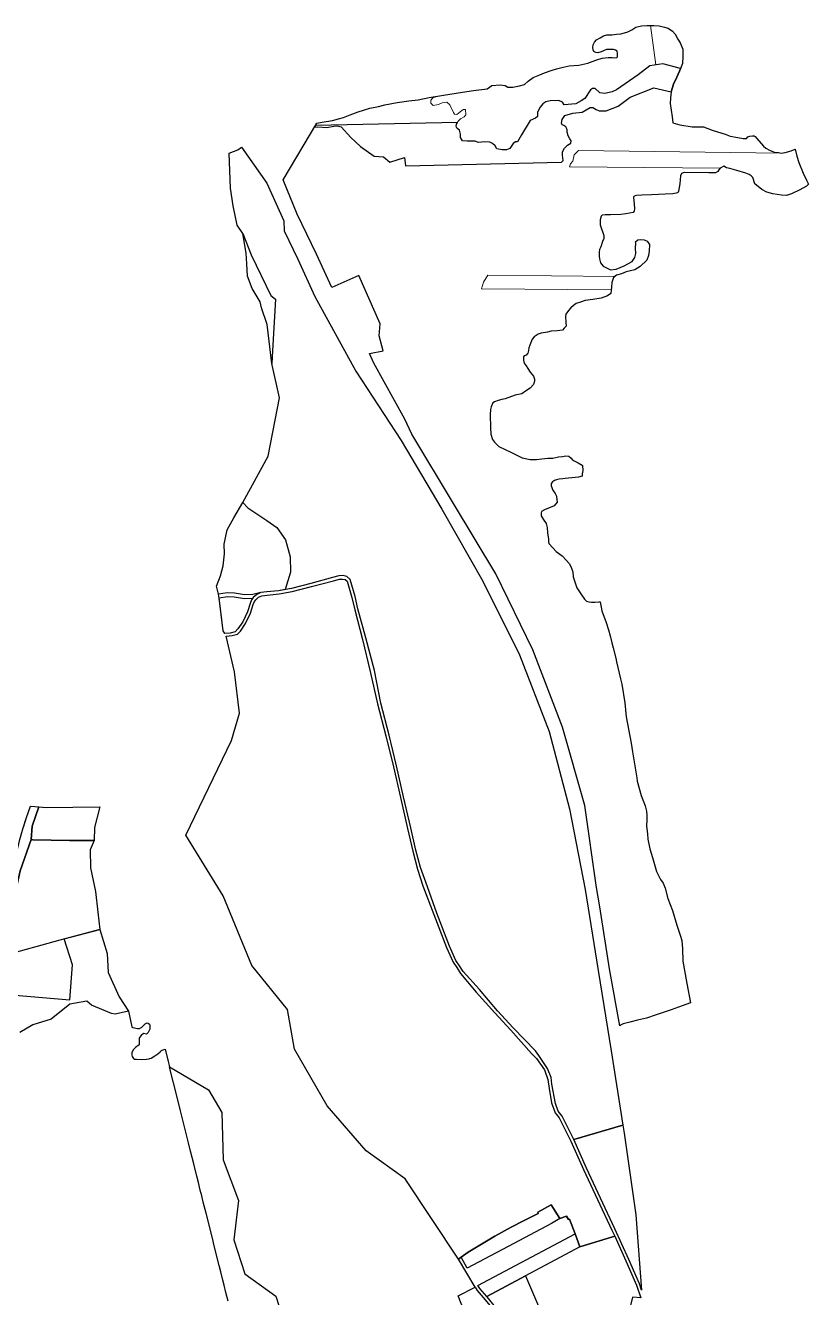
# Model space of a CAD drawing. Header units: inches. Extents: x 574087 to 581218, y 394959 to 403549.
# Drawn here: x 578654 to 579605, y 402005 to 403549 of the extents above; entities that cross this region are included whole.
import ezdxf

# ---------------------------------------------------------------- set-up
doc = ezdxf.new("R2010")
doc.units = ezdxf.units.IN
doc.header["$MEASUREMENT"] = 0
for name, color, linetype in [('ALTE_TERNURI_DISPONIBILE_P', 7, 'Continuous'), ('DOMENIU PRIVAT AL COMUNEI', 7, 'Continuous'), ('RETROCEDATA PV', 7, 'Continuous'), ('SECTOR_CADASTRAL', 7, 'Continuous')]:
    doc.layers.add(name, color=color, linetype=linetype)
doc.layers.add('SUPRAFATA VALIDATA SI NEPUSA IN POSESIE', color=1, linetype='Continuous', lineweight=0)

msp = doc.modelspace()

# ---------------------------------------------------------------- linework, layer by layer
at = {"layer": 'ALTE_TERNURI_DISPONIBILE_P', "color": 4, "linetype": 'Continuous', "lineweight": 25}
msp.add_lwpolyline([(578900, 402000.3), (578897.4, 402010.7), (578897.4, 402010.7), (578895.2, 402019.5), (578895.2, 402019.5), (578893.7, 402025.5), (578893.7, 402025.5), (578891.1, 402035.9), (578891.1, 402035.9), (578889.2, 402043.3), (578889.2, 402043.3), (578883.2, 402067.4), (578883.2, 402067.4), (578880.9, 402076.5), (578880.9, 402076.5), (578873.4, 402106.8), (578873.4, 402106.8), (578869.9, 402120.5), (578869.9, 402120.5), (578868, 402128.2), (578868, 402128.2), (578866.3, 402134.8), (578866.3, 402134.8), (578864, 402144.1), (578864, 402144.1), (578862.1, 402151.8), (578862.1, 402151.8), (578858.4, 402166.7), (578858.4, 402166.7), (578854.5, 402182.3), (578854.5, 402182.3), (578851.9, 402192.5), (578851.9, 402192.5), (578842.2, 402231.2), (578842.2, 402231.2), (578839.3, 402243), (578839.3, 402243), (578833.7, 402265.4), (578833.7, 402265.4), (578830.5, 402277.9), (578830.5, 402277.9), (578828.9, 402284.6), (578876.2, 402256.6), (578892.5, 402229.2), (578893.9, 402171.8), (578912.7, 402122.4), (578906.8, 402074.7), (578920.3, 402033.3), (578957.9, 402006.2), (578965.9, 401981.2)], dxfattribs=at)
at = {"layer": 'DOMENIU PRIVAT AL COMUNEI', "color": 2, "linetype": 'Continuous', "lineweight": 25}
for points in [[(578953.2, 403138.5), (578947.4, 403186), (578940.4, 403206.3), (578938.9, 403213.6), (578929.2, 403229.4), (578923.4, 403244.7), (578922.6, 403259.6), (578921.9, 403272.4), (578918, 403296.2), (578927.9, 403270.6), (578952.1, 403220.9), (578957.7, 403216.8), (578954.1, 403154)], [(578939.7, 402860.5), (578930.1, 402858.2), (578920.1, 402857.8), (578907.6, 402859.8), (578898.8, 402860.1), (578888.5, 402858.3), (578886, 402868.2), (578890.6, 402880.9), (578894, 402892.7), (578895.6, 402907.6), (578895.2, 402919.3), (578898.7, 402936.4), (578906.8, 402951), (578918.1, 402969.9), (578924.1, 402963.2), (578947.1, 402947.8), (578959.3, 402939.6), (578969.7, 402924.6), (578975.4, 402903.9), (578975.8, 402885), (578969.2, 402864.1), (578961.3, 402862.7), (578946.9, 402861.4)], [(578896.1, 402810.8), (578893.9, 402813.9), (578889.2, 402853.9), (578889.2, 402853.9), (578899.1, 402855.8), (578907.2, 402855.3), (578919.8, 402853.3), (578930.1, 402853.7), (578928.6, 402851.6), (578926.7, 402847.2), (578923.7, 402836.9), (578917.8, 402824.9), (578912, 402816.3), (578908.4, 402812.9), (578902.7, 402811.3)], [(578625.7, 402419.1), (578616, 402420), (578622.8, 402443.6), (578622.8, 402443.8), (578635.9, 402503.8), (578642, 402538.1), (578647.3, 402560.5), (578651.3, 402575), (578655.3, 402587.3), (578660.2, 402601), (578660.6, 402601), (578670.1, 402600.2), (578666.1, 402588.6), (578662.1, 402576.9), (578660.8, 402560.5), (578647.5, 402522.4), (578637.8, 402478.8), (578630.2, 402447.6)], [(578679.7, 402599.4), (578711.6, 402599.9), (578744.5, 402600.2), (578738, 402575.2), (578737.6, 402559.3), (578707.5, 402559.4), (578662.9, 402560.1), (578660.8, 402560.5), (578662.1, 402576.9), (578666.1, 402588.6), (578670.1, 402600.2)], [(578662.9, 402560.1), (578685.2, 402559.8), (578707.5, 402559.4), (578722.6, 402559.4), (578737.6, 402559.3), (578732.6, 402548), (578733.1, 402526.3), (578739.1, 402497.7), (578742, 402472.3), (578744.2, 402451.4), (578695.7, 402438.6), (578625.7, 402419.1), (578630.2, 402447.6), (578637.8, 402478.8), (578647.5, 402522.4), (578660.8, 402560.5)], [(579179.4, 402006.5), (579199.9, 402017.2), (579202.5, 402013.1), (579212.3, 402001.6), (579223.8, 401987.5), (579230.9, 401982.1), (579244.1, 401972.3), (579255.7, 401960.3), (579270.7, 401942.7), (579279.5, 401922.8), (579286.8, 401899.2), (579288.1, 401884.9), (579297.9, 401864.6), (579305.4, 401854.5), (579228.1, 401815.4), (579223.7, 401831.5), (579222, 401866.7), (579219.1, 401905.9), (579201.8, 401948.6)]]:
    msp.add_lwpolyline(points, close=True, dxfattribs=at)
msp.add_lwpolyline([(578608, 402374.4), (578707.7, 402365.9), (578711.3, 402408.4), (578700.9, 402440), (578744.2, 402451.4), (578753.3, 402422.1), (578754.4, 402399.1), (578767.7, 402369.6), (578779, 402352.2), (578762.8, 402348.5), (578758.4, 402349.5), (578734.2, 402359.7), (578728.7, 402364.5), (578707.9, 402360.7), (578685.3, 402342.5), (578663.1, 402335.6), (578647, 402326.5)], dxfattribs=at)
at = {"layer": 'RETROCEDATA PV', "linetype": 'Continuous', "flags": 128}
msp.add_lwpolyline([(579427.7, 403502.3), (579412, 403499.9), (579397.8, 403489), (579371.7, 403470.7), (579366.2, 403468.3), (579357.3, 403466.4), (579351.5, 403467.3), (579345.7, 403472.5), (579342.5, 403472.4), (579339.9, 403470.7), (579333, 403460.2), (579328.7, 403457.4), (579322.1, 403453.8), (579307.9, 403452.7), (579306.1, 403455.9), (579301.6, 403457.9), (579290.9, 403457.4), (579285.7, 403456.1), (579282.3, 403453.6), (579278.8, 403449.8), (579275.7, 403443.7), (579275.5, 403438.3), (579273.2, 403436.3), (579266.8, 403433.5), (579256.4, 403416.1), (579251.2, 403407.7), (579248.9, 403407.5), (579246, 403405.7), (579241.9, 403399.6), (579237.9, 403398), (579232.8, 403397.9), (579226.1, 403399.1), (579224.1, 403402.8), (579221.2, 403405.7), (579217.8, 403407.3), (579211.6, 403407.8), (579203.7, 403406.8), (579200.1, 403408.4), (579190.3, 403408.3), (579184.4, 403408.8), (579182.3, 403413), (579182.2, 403416.9), (579180.9, 403421.9), (579178, 403424), (579176.9, 403426.3), (579177.2, 403429.1), (579178.5, 403431.3), (579006.2, 403427.5), (579004.9, 403425.4), (579009, 403425.7), (579019.9, 403424.9), (579028.4, 403426.6), (579032.3, 403427), (579037.3, 403426), (579049, 403412.9), (579060.8, 403402.1), (579077.3, 403390.3), (579088.8, 403389.3), (579096.2, 403383.1), (579114.1, 403388.7), (579115.4, 403378.6), (579304.7, 403382.8), (579306.7, 403385), (579306, 403391.5), (579306.1, 403395.4), (579308.3, 403400.1), (579312.1, 403403.7), (579316.3, 403406.2), (579316.6, 403408.7), (579314.8, 403411.2), (579312.9, 403415), (579311.7, 403419.2), (579311.6, 403422.5), (579310.1, 403425.7), (579307.8, 403427.4), (579305.6, 403428.3), (579304.7, 403430.5), (579305.6, 403434.8), (579308.7, 403439.6), (579318.6, 403442.4), (579329.9, 403443.7), (579339.5, 403449.2), (579342.7, 403449.5), (579346.7, 403447), (579350.7, 403445.1), (579358.9, 403445.4), (579373.5, 403450.8), (579388, 403461.8), (579416.9, 403473.4), (579438.1, 403468.5), (579440.8, 403477.5), (579445, 403486.2), (579447.9, 403493.4), (579449.2, 403496.8)], close=True, dxfattribs=at)
at = {"layer": 'SECTOR_CADASTRAL', "color": 174, "linetype": 'Continuous', "lineweight": 25}
for points in [[(579375.7, 402334.6), (579363.2, 402403.6), (579351.3, 402478.9), (579347.2, 402502.4), (579333.1, 402601.8), (579306, 402697), (579269.8, 402791.1), (579225, 402883), (579173.5, 402968.7), (579122.9, 403052.7), (579114.7, 403070.8), (579076.8, 403138.9), (579071.6, 403150.7), (579088.3, 403153.9), (579083.5, 403172.3), (579084.8, 403186.5), (579058.9, 403245.2), (579026, 403230.7), (579007.3, 403271.2), (578983.9, 403319.7), (578966.9, 403361.5), (579007.9, 403430.5), (579014.4, 403431.5), (579026.7, 403433.5), (579034.2, 403435.7), (579040.2, 403437.1), (579048.2, 403440.4), (579057.8, 403444.2), (579064.4, 403446.1), (579072.2, 403448.4), (579082.6, 403450.6), (579090.2, 403452.7), (579105.4, 403455.3), (579119.4, 403457.4), (579130.6, 403458.8), (579144.1, 403461.4), (579161.4, 403464.4), (579184.5, 403467.9), (579197.9, 403470), (579214.7, 403472), (579220.2, 403476.1), (579230.3, 403476.7), (579236.3, 403475.9), (579239.7, 403474.1), (579245.9, 403474.1), (579254, 403475.6), (579259.7, 403477.3), (579264.3, 403481.3), (579270.4, 403485.7), (579278.5, 403489.2), (579284.2, 403491.4), (579292.1, 403494.4), (579298.6, 403496.4), (579307, 403498.4), (579314, 403499.9), (579325.9, 403500.9), (579336.7, 403503.1), (579342, 403505.3), (579347.6, 403507.2), (579354.2, 403509.1), (579361.4, 403510), (579366.2, 403509.9), (579369.5, 403509.6), (579372, 403510), (579372.6, 403511), (579372.8, 403512.5), (579372.8, 403515.5), (579372.2, 403517.7), (579370.3, 403519), (579367.9, 403519.6), (579363.6, 403519.7), (579359.5, 403519.6), (579352.8, 403516.9), (579348.8, 403515.9), (579346.6, 403516.2), (579344.2, 403517.3), (579343.4, 403519.3), (579342.7, 403522.3), (579343.1, 403525.5), (579345, 403528.6), (579347.1, 403531.5), (579351.7, 403533.9), (579355.8, 403536.5), (579359.9, 403537.7), (579366, 403537.7), (579371.7, 403538.3), (579376.7, 403538.8), (579381.1, 403539.8), (579385.4, 403541.2), (579390, 403543.6), (579395.1, 403546.7), (579401.9, 403548.4), (579408.9, 403548.9), (579416.8, 403549), (579423.2, 403548.6), (579429.9, 403546.9), (579434.4, 403545.7), (579439.7, 403542.1), (579442.9, 403538.5), (579446.1, 403532.2), (579448.8, 403527.7), (579452.3, 403520.1), (579452, 403511.1), (579451.7, 403502.7), (579447.9, 403493.4), (579445, 403486.2), (579440.8, 403477.5), (579438.1, 403468.5), (579437, 403461), (579436.7, 403454), (579439.1, 403437.9), (579440.1, 403430.9), (579448.6, 403428.4), (579463.3, 403425.9), (579468.9, 403426), (579474.5, 403425.9), (579477.2, 403425.8), (579487.8, 403422), (579494.2, 403419.9), (579503.4, 403416.8), (579509.4, 403414.7), (579518.8, 403412.9), (579525.4, 403411.8), (579529.2, 403411.8), (579531.2, 403413.7), (579533.4, 403414.5), (579536.5, 403414.9), (579538.5, 403414.9), (579539.8, 403414.2), (579542, 403411.9), (579550, 403402.4), (579552.8, 403399.9), (579557.2, 403397.5), (579560.1, 403396.3), (579562.3, 403395.6), (579564.8, 403394.9), (579568.1, 403394.8), (579571.4, 403394.1), (579576.4, 403394.6), (579583.6, 403396.7), (579588.5, 403398.8), (579590.6, 403390.1), (579593, 403382.4), (579598.2, 403369.8), (579602.2, 403361.3), (579604.7, 403356.1), (579602.2, 403353.8), (579594.1, 403349.4), (579583.9, 403344.7), (579578.1, 403342.6), (579572, 403342.9), (579561.2, 403344.5), (579554.1, 403346.7), (579548.1, 403349.6), (579539.5, 403356.7), (579536.9, 403364.3), (579534.9, 403366.3), (579532.6, 403368.1), (579528.5, 403369.6), (579517.6, 403372.9), (579509, 403375.1), (579505.1, 403375.9), (579501.7, 403378), (579497.3, 403375.8), (579496, 403373.8), (579494.4, 403371.7), (579491.9, 403370), (579483.7, 403369.9), (579453.8, 403370.3), (579450.3, 403369.4), (579449.4, 403366.2), (579448.5, 403356.8), (579447, 403347.8), (579445.9, 403345.7), (579440.1, 403344.7), (579430.6, 403344.2), (579422.5, 403343.8), (579414.1, 403343.2), (579402.5, 403342.9), (579395.8, 403342.5), (579394.4, 403341.9), (579392.8, 403341.3), (579392.1, 403340.3), (579393.1, 403331.9), (579393.6, 403326.9), (579393.1, 403323.6), (579391.6, 403321.9), (579383, 403320.3), (579376.8, 403319.5), (579364.3, 403319.2), (579357.9, 403319.1), (579354.3, 403318.8), (579353, 403317.4), (579351.7, 403313), (579351.7, 403306.8), (579353.3, 403302), (579355.1, 403297.6), (579356, 403293.9), (579356, 403290.5), (579354.7, 403286.5), (579352.5, 403280.1), (579351.1, 403277), (579350.4, 403273.8), (579350.6, 403268.7), (579351.1, 403265.5), (579352.1, 403260.7), (579355.5, 403256.9), (579364.3, 403252.3), (579371.1, 403253.2), (579381, 403257.2), (579390.5, 403262.4), (579393.8, 403267.2), (579395.2, 403272), (579394.5, 403278.6), (579395.1, 403284.6), (579394.7, 403286.4), (579397.4, 403288.6), (579400.4, 403289.1), (579405.1, 403288.6), (579408.9, 403286.9), (579411.7, 403283), (579411.2, 403274.8), (579410.3, 403269.5), (579408.2, 403264.1), (579400.1, 403256.2), (579393.8, 403252.2), (579383.4, 403250), (579377.5, 403247.4), (579371.6, 403245.6), (579368, 403242.8), (579365.9, 403237), (579365.3, 403231.4), (579365.2, 403227.4), (579364.6, 403223.5), (579360.5, 403220.7), (579352.9, 403217.8), (579343, 403216.4), (579333.4, 403214.9), (579327.9, 403213.2), (579322.8, 403211.3), (579319.2, 403208.8), (579316.3, 403206), (579313.1, 403202.9), (579310.2, 403198.3), (579309.7, 403195.4), (579310.2, 403188.5), (579310.5, 403183.8), (579307.9, 403181.6), (579305.9, 403178.9), (579299.4, 403178.3), (579292.3, 403177.6), (579287.7, 403176.7), (579280, 403175.3), (579276.5, 403174), (579271.5, 403170.8), (579269.3, 403168.1), (579266.4, 403160.9), (579265.2, 403157.7), (579264.6, 403154.2), (579264.1, 403151.1), (579261.7, 403148.5), (579259.6, 403147.7), (579258.7, 403146.8), (579258.8, 403142.6), (579259.5, 403139), (579261.7, 403135.9), (579264.1, 403132.5), (579266.6, 403128.1), (579270.9, 403123), (579272.2, 403119.7), (579272.2, 403117), (579271, 403113.2), (579266.8, 403108.7), (579261.2, 403104.8), (579256.7, 403101.8), (579248.7, 403100.2), (579236.4, 403095.8), (579232.3, 403094.9), (579227.9, 403093.6), (579223.6, 403092), (579221.4, 403090.8), (579219.3, 403086.1), (579218.4, 403082.5), (579218.3, 403076.6), (579218.4, 403060.5), (579219, 403052.9), (579221.2, 403046.1), (579223.3, 403043), (579228.7, 403037.7), (579235.5, 403034.5), (579244, 403030.3), (579257.2, 403023.9), (579266.8, 403022.1), (579274.3, 403022.1), (579281.1, 403022.6), (579288.2, 403023.5), (579294.2, 403023.8), (579301.2, 403025.1), (579306.2, 403025.8), (579310, 403026.5), (579313.8, 403025.9), (579316.5, 403023.6), (579317.7, 403021.8), (579320.3, 403020.4), (579324.9, 403017.8), (579329.8, 403015.3), (579330.1, 403014.5), (579330.5, 403008.7), (579330, 403004.4), (579329.7, 403001.9), (579325.6, 403000.4), (579309.2, 402998.9), (579306.5, 402998.5), (579301.8, 402998), (579298.7, 402997.5), (579296.3, 402996.6), (579293.7, 402995), (579292.2, 402992.7), (579292.3, 402990), (579294.4, 402984.7), (579297.2, 402980.9), (579298.8, 402977.3), (579299.1, 402972.9), (579299.5, 402970.2), (579296, 402965.9), (579291, 402963.8), (579284.1, 402960.7), (579280.7, 402959), (579280, 402957.2), (579280.3, 402953.5), (579282.6, 402949.6), (579286.1, 402944.2), (579287.5, 402939.5), (579287.6, 402933.1), (579289, 402925.1), (579289, 402922.1), (579289.6, 402920.2), (579294.1, 402914.9), (579298.2, 402910.3), (579305.5, 402905.1), (579311, 402899.3), (579314.3, 402895.9), (579316, 402892), (579318.6, 402885.5), (579319.1, 402879.7), (579323.6, 402866.1), (579329.2, 402857.8), (579332.8, 402852.6), (579335.2, 402850.1), (579338.1, 402849.1), (579341.3, 402848.9), (579345.1, 402848.8), (579350, 402849.2), (579351.6, 402849.2), (579353.6, 402838.2), (579359.1, 402824.1), (579361.8, 402815.2), (579363.9, 402807.9), (579365.7, 402799.5), (579367.4, 402793.2), (579370.6, 402780.9), (579371.4, 402776.3), (579376.3, 402755.8), (579378, 402749.2), (579381.7, 402726.6), (579383.5, 402709.4), (579389.4, 402677.5), (579390.8, 402667.1), (579396.3, 402635.5), (579396.8, 402631.5), (579401.4, 402614.1), (579403.7, 402608.7), (579406.2, 402601.5), (579407.9, 402594.9), (579408.2, 402589.8), (579408.3, 402584.6), (579408, 402577), (579409.1, 402567.7), (579409.8, 402560.9), (579412.1, 402549.5), (579415.3, 402538.9), (579420.2, 402521.9), (579422.5, 402516.8), (579424.9, 402512.2), (579428.1, 402507.6), (579430.5, 402501.6), (579433.8, 402489.2), (579439.6, 402474.3), (579444.9, 402456.6), (579448.9, 402444.5), (579450.7, 402438), (579451.5, 402427.7), (579452, 402412.9), (579456.9, 402385.9), (579461.4, 402362.5), (579451.3, 402358.6), (579438.1, 402354), (579419.9, 402347.7), (579407.9, 402343.7), (579397.2, 402341.1), (579387.7, 402338.7), (579379.6, 402336.7), (579376.4, 402335.1)], [(578911.1, 403306.3), (578906.2, 403330.1), (578903, 403351.6), (578901.4, 403393.7), (578911.9, 403397.8), (578916.3, 403401.3), (578947.1, 403357.4), (578967.7, 403311.7), (578968, 403299.6), (578984.6, 403265.3), (579005.5, 403220), (579055.1, 403129.4), (579110, 403045.1), (579159.4, 402961.5), (579209.3, 402874.4), (579254, 402784.8), (579289.9, 402691.6), (579314.6, 402597.7), (579333.5, 402499.8), (579349.3, 402401.5), (579365, 402304), (579379.1, 402214), (579319.7, 402196.3), (579305.4, 402224.7), (579300.7, 402230.8), (579297.5, 402240.2), (579293.2, 402263.6), (579292.3, 402271.7), (579287.6, 402282.8), (579277.3, 402298.4), (579273.4, 402303.9), (579246, 402332.1), (579226.9, 402352.8), (579205.1, 402378.5), (579185.3, 402400.5), (579180.9, 402407.2), (579176.7, 402413.8), (579168.7, 402431.2), (579153.3, 402471), (579140.2, 402508.9), (579133.8, 402526.7), (579128, 402547.6), (579121.8, 402574.9), (579113.1, 402612.4), (579104.6, 402649.9), (579095.5, 402687.4), (579085.5, 402726.1), (579077.9, 402765.8), (579067.4, 402805.6), (579057.6, 402840.5), (579054.1, 402855.6), (579048.1, 402876.4), (579044.1, 402879.8), (579039.4, 402881), (579034.6, 402880.6), (579026.9, 402878.6), (579000.3, 402871.5), (578977, 402865.5), (578961.3, 402862.7), (578946.9, 402861.4), (578939.7, 402860.5), (578934.8, 402858), (578930.6, 402854.5), (578928.6, 402851.6), (578926.7, 402847.2), (578923.7, 402836.9), (578917.8, 402824.9), (578912, 402816.3), (578908.4, 402812.9), (578902.7, 402811.3), (578896.1, 402810.8), (578896.1, 402810.8), (578893.9, 402813.9), (578889.2, 402853.8), (578888.5, 402858.3), (578886, 402868.2), (578890.6, 402880.9), (578894, 402892.7), (578895.6, 402907.6), (578895.2, 402919.3), (578898.7, 402936.4), (578906.8, 402951), (578918.1, 402969.9), (578948.7, 403026.2), (578962.6, 403096.8), (578953.2, 403138.5), (578947.4, 403186), (578940.4, 403206.3), (578938.9, 403213.6), (578929.2, 403229.4), (578923.4, 403244.7), (578922.6, 403259.6), (578921.9, 403272.4), (578918, 403296.2)], [(579179.8, 402051), (579115, 402148.6), (579067.7, 402182.8), (579020.4, 402237.1), (578980.8, 402306.2), (578972.3, 402354.3), (578928.8, 402407.8), (578893.9, 402492.4), (578848.9, 402565.9), (578904.1, 402680.8), (578913.9, 402714), (578907.7, 402764.1), (578897.6, 402807.4), (578905, 402808.3), (578911.3, 402809.9), (578915, 402813.6), (578921.3, 402822.9), (578927.4, 402835.5), (578930.5, 402845.8), (578932.1, 402849.7), (578933.6, 402851.8), (578937, 402854.7), (578940.9, 402856.6), (578947.3, 402857.4), (578961.9, 402858.7), (578977.9, 402861.6), (579001.4, 402867.7), (579027.9, 402874.7), (579035.2, 402876.6), (579039.1, 402876.9), (579042.3, 402876.2), (579044.6, 402874.1), (579050.2, 402854.6), (579053.7, 402839.5), (579063, 402803.6), (579072.6, 402764.6), (579081.6, 402725.2), (579091.6, 402686.4), (579100.7, 402649), (579109.2, 402611.5), (579117.9, 402574), (579124.1, 402546.6), (579129.8, 402524.5), (579136.3, 402504.2), (579149.6, 402469.7), (579165, 402429.6), (579173.2, 402411.9), (579177.6, 402405.1), (579182.1, 402398), (579201.3, 402375.4), (579223.9, 402350.2), (579243.1, 402329.3), (579268.3, 402300.8), (579274.3, 402294.7), (579284.1, 402281), (579288.2, 402269.3), (579289.7, 402258.2), (579292.8, 402241.1), (579297.2, 402228.9), (579302, 402222.6), (579316.1, 402194.5), (579331.7, 402159.8), (579348.5, 402123.4), (579366.1, 402086.4), (579369.5, 402078.9), (579327.1, 402066), (579321.2, 402081.8), (579314.5, 402099.8), (579313.2, 402099.2), (579310.8, 402103.4), (579302.9, 402100.6), (579292.1, 402116.9), (579284, 402112.6), (579276.2, 402108.3), (579276.3, 402106.7), (579258.5, 402097.6), (579243.8, 402090), (579223.9, 402078.9), (579191.5, 402059.8), (579183, 402053.5)], [(579379.1, 402214), (579380.7, 402204), (579395.1, 402105), (579402.1, 402013.5), (579399.6, 402021), (579386.6, 402050.9), (579369.7, 402088.1), (579352.1, 402125.1), (579335.3, 402161.5), (579319.7, 402196.3)]]:
    msp.add_lwpolyline(points, close=True, dxfattribs=at)
for points in [[(578651.5, 402575.7), (578655.3, 402587.3), (578660.2, 402601), (578660.6, 402601), (578679.7, 402599.4), (578711.6, 402599.9), (578744.5, 402600.2), (578738, 402575.2), (578737.6, 402559.3), (578732.6, 402548), (578733.1, 402526.3), (578739.1, 402497.7), (578742, 402472.3), (578744.2, 402451.4), (578753.3, 402422.1), (578754.4, 402399.1), (578767.7, 402369.6), (578779, 402352.2), (578783.3, 402333), (578784.3, 402332.2), (578789.9, 402331.3), (578792.3, 402331.2), (578795.1, 402332.9), (578799.3, 402336.7), (578801.7, 402338), (578803.1, 402337.6), (578804.6, 402336.6), (578805.1, 402334.5), (578805, 402332.6), (578805, 402330.4), (578803, 402326.3), (578800.8, 402324.2), (578797.4, 402324.9), (578794.3, 402322.8), (578792.4, 402320.4), (578792, 402319.4), (578791.9, 402316.4), (578792.2, 402312.7), (578791.9, 402311.3), (578787.4, 402308), (578784.6, 402305.1), (578783.1, 402301.7), (578783, 402298.8), (578783.6, 402297), (578785, 402294.6), (578785.9, 402294.1), (578789, 402293.8), (578794.9, 402293.4), (578800.9, 402293.9), (578804.3, 402294.3), (578804.5, 402294.9), (578806.8, 402295.3), (578810.9, 402298), (578814.8, 402300.4), (578817.5, 402302.7), (578819.2, 402304.4), (578820.1, 402304.8), (578823.5, 402306.2), (578827.2, 402291.2), (578828.9, 402284.6), (578876.2, 402256.6), (578892.5, 402229.2), (578893.9, 402171.8), (578912.7, 402122.4), (578906.8, 402074.7), (578920.3, 402033.3), (578957.9, 402006.2), (578965.9, 401981.2)], [(579201.8, 401948.6), (579179.4, 402006.5), (579199.9, 402017.2), (579179.8, 402051), (579183, 402053.5), (579191.5, 402059.8), (579223.9, 402078.9), (579243.8, 402090), (579258.5, 402097.6), (579276.3, 402106.7), (579276.2, 402108.3), (579284, 402112.6), (579292.1, 402116.9), (579302.9, 402100.6), (579310.8, 402103.4), (579313.2, 402099.2), (579314.5, 402099.8), (579321.2, 402081.8), (579327.1, 402066), (579369.5, 402078.9), (579383, 402049.3), (579395.9, 402019.6), (579401, 402004), (579391, 402005), (579377.3, 401949.4)]]:
    msp.add_lwpolyline(points, dxfattribs=at)
at = {"layer": 'SUPRAFATA VALIDATA SI NEPUSA IN POSESIE', "linetype": 'Continuous', "lineweight": 0, "flags": 128}
for points in [[(579419.4, 403501), (579419.4, 403501), (579427.7, 403502.3), (579449.2, 403496.8), (579451.7, 403502.7), (579452, 403511.1), (579452.3, 403520.1), (579448.8, 403527.7), (579446.1, 403532.2), (579442.9, 403538.5), (579439.7, 403542.1), (579434.4, 403545.7), (579429.9, 403546.9), (579423.2, 403548.6), (579416.8, 403549), (579412.9, 403548.9)], [(579006.2, 403427.5), (579007.9, 403430.5), (579014.4, 403431.5), (579026.7, 403433.5), (579034.2, 403435.7), (579040.2, 403437.1), (579048.2, 403440.4), (579057.8, 403444.2), (579064.4, 403446.1), (579072.2, 403448.4), (579082.6, 403450.6), (579090.2, 403452.7), (579105.4, 403455.3), (579119.4, 403457.4), (579130.6, 403458.8), (579144.1, 403461.4), (579154.6, 403463.2), (579148.6, 403461.2), (579146, 403458.3), (579146.1, 403454.6), (579148.9, 403451.8), (579155.3, 403452.9), (579159.9, 403455.1), (579165.5, 403455.9), (579169.2, 403452.6), (579173.6, 403443.1), (579175, 403441.2), (579177.7, 403441), (579183.7, 403445.7), (579185.8, 403446.9), (579188.2, 403446.8), (579188.8, 403440.3), (579186.6, 403438), (579182, 403435.7), (579179.1, 403432.5), (579178.5, 403431.3)], [(579325.5, 403397.1), (579571.4, 403394.1), (579576.4, 403394.6), (579583.6, 403396.7), (579588.5, 403398.8), (579590.6, 403390.1), (579593, 403382.4), (579598.2, 403369.8), (579602.2, 403361.3), (579604.7, 403356.1), (579602.2, 403353.8), (579594.1, 403349.4), (579583.9, 403344.7), (579578.1, 403342.6), (579572, 403342.9), (579561.2, 403344.5), (579554.1, 403346.7), (579548.1, 403349.6), (579539.5, 403356.7), (579536.9, 403364.3), (579534.9, 403366.3), (579532.6, 403368.1), (579528.5, 403369.6), (579517.6, 403372.9), (579509, 403375.1), (579505.1, 403375.9), (579501.7, 403378), (579497.3, 403375.8), (579497.3, 403375.8), (579314.6, 403377.4), (579315.8, 403380.9), (579318.7, 403384.3), (579320.1, 403392)], [(579215.2, 403245.6), (579369.8, 403244.2), (579368, 403242.8), (579365.9, 403237), (579365.3, 403231.4), (579365.2, 403228), (579207.5, 403229.3), (579210, 403237.4)]]:
    msp.add_lwpolyline(points, close=True, dxfattribs=at)
at = {"layer": 'SUPRAFATA VALIDATA SI NEPUSA IN POSESIE', "linetype": 'Continuous', "lineweight": -2, "flags": 128}
for points in [[(579183, 402053.5), (579191.5, 402059.8), (579191.5, 402059.8), (579223.9, 402078.9), (579243.8, 402090), (579258.5, 402097.6), (579276.3, 402106.7), (579276.3, 402106.7), (579276.2, 402108.3), (579284, 402112.6), (579292.1, 402116.9), (579302.9, 402100.6), (579292.7, 402094.5), (579239.9, 402066.4), (579190.1, 402040)], [(579203.3, 402019.2), (579321.2, 402081.8), (579327.1, 402066), (579261.1, 402030.8), (579214, 402005.8), (579205.7, 402015.5)], [(579214, 402005.8), (579261.1, 402030.8), (579294, 401954.3), (579305, 401928.7), (579285, 401918.5), (579283.2, 401924.4), (579274.1, 401944.9), (579258.7, 401963), (579246.7, 401975.3), (579233.3, 401985.3), (579226.6, 401990.4)]]:
    msp.add_lwpolyline(points, close=True, dxfattribs=at)

doc.saveas('drawing.dxf')
